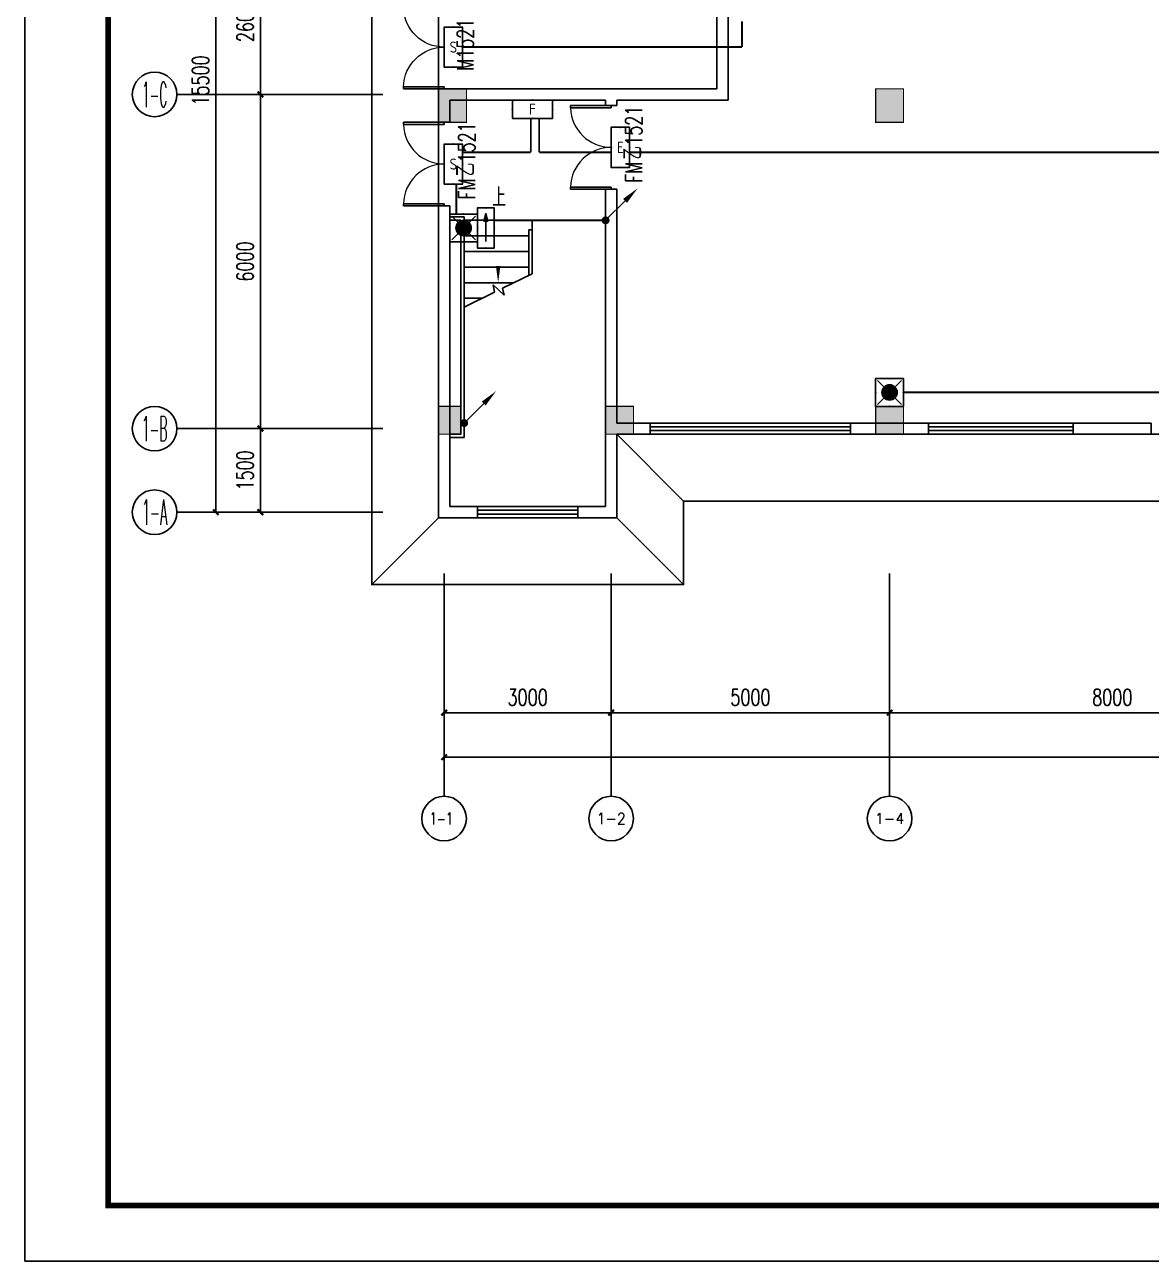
# Model space of a CAD drawing. Extents: x -6243262 to 3079315, y -2914302 to 172723.
# Drawn here: x -5847414 to -5827181, y -746029 to -723829 of the extents above; entities that cross this region are included whole.
import ezdxf
from ezdxf.enums import TextEntityAlignment as Align

# ---------------------------------------------------------------- set-up
doc = ezdxf.new("R2010")
doc.units = 0
doc.header["$LTSCALE"] = 1000
doc.linetypes.add('DASH', pattern=[0.35, 0.25, -0.1])
for name, color, linetype in [('0-柱网', 2, 'Continuous'), ('AXIS', 3, 'Continuous'), ('AXIS_TEXT', 7, 'Continuous'), ('DIM_SYMB', 3, 'Continuous'), ('DOOR_FIRE', 4, 'Continuous'), ('DOOR_FIRE_TEXT', 7, 'Continuous'), ('EQUIP-应急', 3, 'Continuous'), ('HANDRAIL', 3, 'Continuous'), ('LWIRE', 4, 'Continuous'), ('PUB_TITLE', 4, 'Continuous'), ('STAIR', 2, 'Continuous'), ('WALL', 9, 'Continuous'), ('WINDOW', 4, 'Continuous'), ('WINDOW_TEXT', 7, 'Continuous'), ('WIRE-应急', 1, 'DASH')]:
    doc.layers.add(name, color=color, linetype=linetype)
doc.styles.add('_TCH_AXIS', font='COMPLEX', dxfattribs={"bigfont": 'GBCBIG'})
doc.styles.add('_TCH_DIM', font='SIMPLEX', dxfattribs={"bigfont": 'GBCBIG'})
doc.styles.add('_TCH_DIM_T3', font='SIMPLEX', dxfattribs={"width": 0.705882, "bigfont": 'GBCBIG'})
doc.styles.add('_TCH_WINDOW', font='SIMPLEX', dxfattribs={"height": 3.5, "bigfont": 'GBCBIG'})
doc.styles.add('_TEL_ATTDEF', font='gbenor', dxfattribs={"bigfont": 'gbcbig'})
doc.styles.add('_TEL_DIM', font='SIMPLEX', dxfattribs={"width": 0.8, "height": 3.5, "bigfont": 'HZTXT'})
doc.styles.add('COMPLEX', font='COMPLEX')
doc.styles.get("Standard").update_dxf_attribs({"font": 'gbenor.shx', "bigfont": 'gbcbig.shx'})
doc.dimstyles.new('_TCH_ARCH&&100', dxfattribs={"dimtxt": 297.5, "dimasz": 100, "dimexe": 250, "dimexo": 300, "dimgap": 126.25, "dimtad": 1, "dimdec": 0, "dimzin": 0, "dimdsep": 46, "dimtxsty": '_TCH_DIM_T3', "dimblk": 'ARCHTICK', "dimcen": 0.09, "dimclrt": 7, "dimazin": 2, "dimtfac": 1, "dimtdec": 0, "dimtix": 1, "dimtmove": 2, "dimatfit": 3, "dimfxl": 0, "dimtolj": 1, "dimtzin": 0, "dimarcsym": 0})

# ---------------------------------------------------------------- blocks, each defined once
blk = doc.blocks.new('1#柱网')
at = {"layer": '0-柱网'}
for points in [[(494005, 85967), (494005, 85367), (494505, 85367), (494505, 85967)], [(501855, 85967), (501855, 85367), (502355, 85367), (502355, 85967)], [(494005, 80267), (494005, 79767), (494405, 79767), (494405, 80267)], [(497005, 80267), (497005, 79767), (497505, 79767), (497505, 80267)], [(501855, 80267), (501855, 79767), (502355, 79767), (502355, 80267)]]:
    blk.add_hatch(color=0, dxfattribs=at).paths.add_polyline_path(points)
at = {"layer": '0-柱网', "color": 0, "const_width": 20}
for points in [[(494005, 85967), (494005, 85367), (494505, 85367), (494505, 85967), (494005, 85967)], [(501855, 85967), (501855, 85367), (502355, 85367), (502355, 85967), (501855, 85967)], [(494005, 80267), (494005, 79767), (494405, 79767), (494405, 80267), (494005, 80267)], [(497005, 80267), (497005, 79767), (497505, 79767), (497505, 80267), (497005, 80267)], [(501855, 80267), (501855, 79767), (502355, 79767), (502355, 80267), (501855, 80267)]]:
    blk.add_lwpolyline(points, dxfattribs=at)
blk = doc.blocks.new('_AXISO')
at = {"color": 0}
blk.add_circle((0, 0), 0.5, dxfattribs=at)
at = {"layer": 'AXIS_TEXT', "color": 0, "style": 'COMPLEX', "width": 1.041667}
blk.add_attdef('A', text='', height=0.56, dxfattribs=at).set_placement((-0.25, -0.28), (0.25, -0.28), align=Align.FIT)
blk = doc.blocks.new('$WINLIB2D$00000001')
at = {"color": 0}
for points in [[(-0.5, 0.5), (-0.5, -0.5)], [(-0.5, 0.5), (0.5, 0.5)], [(0.5, -0.5), (0.5, 0.5)], [(0.5, 0.1667), (-0.5, 0.1667)], [(0.5, -0.1667), (-0.5, -0.1667)], [(-0.5, -0.5), (0.5, -0.5)]]:
    blk.add_lwpolyline(points, dxfattribs=at)
blk = doc.blocks.new('$DorLib2D$00000002')
at = {"color": 0}
for p, q in [((-0.5, 0), (-0.5, 0.4875)), ((-0.475, 0.4875), (-0.5, 0.4875)), ((-0.475, 0), (-0.475, 0.4875)), ((0.475, 0), (0.475, 0.4875)), ((0.475, 0.4875), (0.5, 0.4875)), ((0.5, 0), (0.5, 0.4875)), ((-0.5, 0), (-0.475, 0)), ((0.5, 0), (0.475, 0))]:
    blk.add_line(p, q, dxfattribs=at)
at = {"color": 0, "lineweight": 13}
for centre, start, end in [((-0.4875, 0), 0, 88.53072), ((0.4875, 0), 91.46928, 180)]:
    blk.add_arc(centre, 0.4875, start, end, dxfattribs=at)
blk = doc.blocks.new('_ArchTick')
at = {"color": 0, "linetype": 'ByBlock', "const_width": 0.4}
blk.add_lwpolyline([(-0.5, -0.5), (0.5, 0.5)], dxfattribs=at)
blk = doc.blocks.new('*D396')
at = {"layer": 'AXIS', "color": 0, "lineweight": -2, "transparency": 16777216}
for p, q in [((1295009, -1145913), (1295009, -1149163)), ((1335009, -1145913), (1335009, -1149163)), ((1295009, -1148913), (1335009, -1148913))]:
    blk.add_line(p, q, dxfattribs=at)
at = {"layer": 'Defpoints', "color": 0, "transparency": 16777216}
for p in [(1295009, -1145613), (1335009, -1145613), (1335009, -1148913)]:
    blk.add_point(p, dxfattribs=at)
at = {"layer": 'AXIS', "color": 0, "lineweight": -2, "transparency": 16777216, "xscale": 100, "yscale": 100, "zscale": 100, "rotation": 180}
blk.add_blockref('_ArchTick', (1295009, -1148913), dxfattribs=at)
at = {"layer": 'AXIS', "color": 0, "lineweight": -2, "transparency": 16777216, "xscale": 100, "yscale": 100, "zscale": 100}
blk.add_blockref('_ArchTick', (1335009, -1148913), dxfattribs=at)
at = {"layer": 'AXIS', "color": 7, "transparency": 16777216, "insert": (1315009, -1148638), "char_height": 297.5, "attachment_point": 5, "style": '_TCH_DIM_T3'}
blk.add_mtext('\\A1;40000', dxfattribs=at)
blk = doc.blocks.new('*D402')
at = {"layer": 'AXIS', "color": 0, "lineweight": -2, "transparency": 16777216}
for p, q in [((1303009, -1145913), (1303009, -1148363)), ((1311009, -1145913), (1311009, -1148363)), ((1303009, -1148113), (1311009, -1148113))]:
    blk.add_line(p, q, dxfattribs=at)
at = {"layer": 'Defpoints', "color": 0, "transparency": 16777216}
for p in [(1303009, -1145613), (1311009, -1145613), (1311009, -1148113)]:
    blk.add_point(p, dxfattribs=at)
at = {"layer": 'AXIS', "color": 0, "lineweight": -2, "transparency": 16777216, "xscale": 100, "yscale": 100, "zscale": 100, "rotation": 180}
blk.add_blockref('_ArchTick', (1303009, -1148113), dxfattribs=at)
at = {"layer": 'AXIS', "color": 0, "lineweight": -2, "transparency": 16777216, "xscale": 100, "yscale": 100, "zscale": 100}
blk.add_blockref('_ArchTick', (1311009, -1148113), dxfattribs=at)
at = {"layer": 'AXIS', "color": 7, "transparency": 16777216, "insert": (1307009, -1147838), "char_height": 297.5, "attachment_point": 5, "style": '_TCH_DIM_T3'}
blk.add_mtext('\\A1;8000', dxfattribs=at)
blk = doc.blocks.new('*D403')
at = {"layer": 'AXIS', "color": 0, "lineweight": -2, "transparency": 16777216}
for p, q in [((1298009, -1145913), (1298009, -1148363)), ((1303009, -1145913), (1303009, -1148363)), ((1298009, -1148113), (1303009, -1148113))]:
    blk.add_line(p, q, dxfattribs=at)
at = {"layer": 'Defpoints', "color": 0, "transparency": 16777216}
for p in [(1298009, -1145613), (1303009, -1145613), (1303009, -1148113)]:
    blk.add_point(p, dxfattribs=at)
at = {"layer": 'AXIS', "color": 0, "lineweight": -2, "transparency": 16777216, "xscale": 100, "yscale": 100, "zscale": 100, "rotation": 180}
blk.add_blockref('_ArchTick', (1298009, -1148113), dxfattribs=at)
at = {"layer": 'AXIS', "color": 0, "lineweight": -2, "transparency": 16777216, "xscale": 100, "yscale": 100, "zscale": 100}
blk.add_blockref('_ArchTick', (1303009, -1148113), dxfattribs=at)
at = {"layer": 'AXIS', "color": 7, "transparency": 16777216, "insert": (1300509, -1147838), "char_height": 297.5, "attachment_point": 5, "style": '_TCH_DIM_T3'}
blk.add_mtext('\\A1;5000', dxfattribs=at)
blk = doc.blocks.new('*D404')
at = {"layer": 'AXIS', "color": 0, "lineweight": -2, "transparency": 16777216}
for p, q in [((1295009, -1145913), (1295009, -1148363)), ((1298009, -1145913), (1298009, -1148363)), ((1295009, -1148113), (1298009, -1148113))]:
    blk.add_line(p, q, dxfattribs=at)
at = {"layer": 'Defpoints', "color": 0, "transparency": 16777216}
for p in [(1295009, -1145613), (1298009, -1145613), (1298009, -1148113)]:
    blk.add_point(p, dxfattribs=at)
at = {"layer": 'AXIS', "color": 0, "lineweight": -2, "transparency": 16777216, "xscale": 100, "yscale": 100, "zscale": 100, "rotation": 180}
blk.add_blockref('_ArchTick', (1295009, -1148113), dxfattribs=at)
at = {"layer": 'AXIS', "color": 0, "lineweight": -2, "transparency": 16777216, "xscale": 100, "yscale": 100, "zscale": 100}
blk.add_blockref('_ArchTick', (1298009, -1148113), dxfattribs=at)
at = {"layer": 'AXIS', "color": 7, "transparency": 16777216, "insert": (1296509, -1147838), "char_height": 297.5, "attachment_point": 5, "style": '_TCH_DIM_T3'}
blk.add_mtext('\\A1;3000', dxfattribs=at)
blk = doc.blocks.new('*D417')
at = {"layer": 'AXIS', "color": 0, "lineweight": -2, "transparency": 16777216}
for p, q in [((1293609, -1129013), (1290659, -1129013)), ((1290909, -1144513), (1290909, -1129013)), ((1293609, -1144513), (1290659, -1144513))]:
    blk.add_line(p, q, dxfattribs=at)
at = {"layer": 'Defpoints', "color": 0, "transparency": 16777216}
for p in [(1290909, -1129013), (1293909, -1129013), (1293909, -1144513)]:
    blk.add_point(p, dxfattribs=at)
at = {"layer": 'AXIS', "color": 0, "lineweight": -2, "transparency": 16777216, "xscale": 100, "yscale": 100, "zscale": 100}
for p, rotation in [((1290909, -1129013), 90), ((1290909, -1144513), 270)]:
    blk.add_blockref('_ArchTick', p, dxfattribs=dict(at, rotation=rotation))
at = {"layer": 'AXIS', "color": 7, "transparency": 16777216, "insert": (1290634, -1136763), "char_height": 297.5, "attachment_point": 5, "rotation": 90, "style": '_TCH_DIM_T3'}
blk.add_mtext('\\A1;15500', dxfattribs=at)
blk = doc.blocks.new('*D418')
at = {"layer": 'AXIS', "color": 0, "lineweight": -2, "transparency": 16777216}
for p, q in [((1293609, -1143013), (1291459, -1143013)), ((1291709, -1144513), (1291709, -1143013)), ((1293609, -1144513), (1291459, -1144513))]:
    blk.add_line(p, q, dxfattribs=at)
at = {"layer": 'Defpoints', "color": 0, "transparency": 16777216}
for p in [(1291709, -1143013), (1293909, -1143013), (1293909, -1144513)]:
    blk.add_point(p, dxfattribs=at)
at = {"layer": 'AXIS', "color": 0, "lineweight": -2, "transparency": 16777216, "xscale": 100, "yscale": 100, "zscale": 100}
for p, rotation in [((1291709, -1143013), 90), ((1291709, -1144513), 270)]:
    blk.add_blockref('_ArchTick', p, dxfattribs=dict(at, rotation=rotation))
at = {"layer": 'AXIS', "color": 7, "transparency": 16777216, "insert": (1291434, -1143763), "char_height": 297.5, "attachment_point": 5, "rotation": 90, "style": '_TCH_DIM_T3'}
blk.add_mtext('\\A1;1500', dxfattribs=at)
blk = doc.blocks.new('*D419')
at = {"layer": 'AXIS', "color": 0, "lineweight": -2, "transparency": 16777216}
for p, q in [((1293609, -1137013), (1291459, -1137013)), ((1291709, -1143013), (1291709, -1137013)), ((1293609, -1143013), (1291459, -1143013))]:
    blk.add_line(p, q, dxfattribs=at)
at = {"layer": 'Defpoints', "color": 0, "transparency": 16777216}
for p in [(1291709, -1137013), (1293909, -1137013), (1293909, -1143013)]:
    blk.add_point(p, dxfattribs=at)
at = {"layer": 'AXIS', "color": 0, "lineweight": -2, "transparency": 16777216, "xscale": 100, "yscale": 100, "zscale": 100}
for p, rotation in [((1291709, -1137013), 90), ((1291709, -1143013), 270)]:
    blk.add_blockref('_ArchTick', p, dxfattribs=dict(at, rotation=rotation))
at = {"layer": 'AXIS', "color": 7, "transparency": 16777216, "insert": (1291434, -1140013), "char_height": 297.5, "attachment_point": 5, "rotation": 90, "style": '_TCH_DIM_T3'}
blk.add_mtext('\\A1;6000', dxfattribs=at)
blk = doc.blocks.new('*D420')
at = {"layer": 'AXIS', "color": 0, "lineweight": -2, "transparency": 16777216}
for p, q in [((1293609, -1134413), (1291459, -1134413)), ((1291709, -1137013), (1291709, -1134413)), ((1293609, -1137013), (1291459, -1137013))]:
    blk.add_line(p, q, dxfattribs=at)
at = {"layer": 'Defpoints', "color": 0, "transparency": 16777216}
for p in [(1291709, -1134413), (1293909, -1134413), (1293909, -1137013)]:
    blk.add_point(p, dxfattribs=at)
at = {"layer": 'AXIS', "color": 0, "lineweight": -2, "transparency": 16777216, "xscale": 100, "yscale": 100, "zscale": 100}
for p, rotation in [((1291709, -1134413), 90), ((1291709, -1137013), 270)]:
    blk.add_blockref('_ArchTick', p, dxfattribs=dict(at, rotation=rotation))
at = {"layer": 'AXIS', "color": 7, "transparency": 16777216, "insert": (1291434, -1135713), "char_height": 297.5, "attachment_point": 5, "rotation": 90, "style": '_TCH_DIM_T3'}
blk.add_mtext('\\A1;2600', dxfattribs=at)
blk = doc.blocks.new('$equip$00003165')
for p, q in [((0.72, 0.66), (-0.72, 0.66)), ((-0.72, 0.66), (-0.72, 0)), ((0.72, 0), (0.72, 0.66)), ((-0.72, 0), (0.72, 0))]:
    blk.add_line(p, q)
at = {"const_width": 0.04}
blk.add_lwpolyline([(-0.72, 0.66), (-0.72, 0), (0.72, 0), (0.72, 0.66), (-0.72, 0.66), (-0.72, 0)], dxfattribs=at)
for p in [(0, 0.66), (-0.72, 0.33), (0, 0), (0.72, 0.33)]:
    blk.add_point(p)
at = {"color": 7, "style": '_TEL_DIM'}
blk.add_attdef('$TEXT$', text='', height=0.4, dxfattribs=at).set_placement((0, 0.33), align=Align.MIDDLE_CENTER)
at = {"color": 7, "style": '_TEL_DIM', "flags": 1}
for tag in ['A', 'REMARK']:
    blk.add_attdef(tag, text='', height=0.00002, dxfattribs=at).set_placement((0, 0), align=Align.MIDDLE_CENTER)
blk = doc.blocks.new('$equip$00002534')
for p, q in [((-0.72, 0.66), (-0.72, 0)), ((0.72, 0.66), (-0.72, 0.66)), ((0.72, 0), (0.72, 0.66)), ((-0.72, 0), (0.72, 0))]:
    blk.add_line(p, q)
at = {"const_width": 0.04}
blk.add_lwpolyline([(-0.72, 0.66), (-0.72, 0), (0.72, 0), (0.72, 0.66), (-0.72, 0.66), (-0.72, 0)], dxfattribs=at)
for p in [(0, 0.66), (-0.72, 0.33), (0, 0), (0.72, 0.33)]:
    blk.add_point(p)
at = {"color": 7, "style": '_TEL_DIM'}
blk.add_attdef('$TEXT$', text='', height=0.4, dxfattribs=at).set_placement((0, 0.33), align=Align.MIDDLE_CENTER)
at = {"color": 7, "style": '_TEL_DIM', "flags": 1}
blk.add_attdef('A', text='', height=0.00002, dxfattribs=at).set_placement((0, 0), align=Align.MIDDLE_CENTER)
blk = doc.blocks.new('$equip$00002604')
blk.add_hatch(color=256).paths.add_polyline_path([(0.275, 0.5, 1), (-0.274, 0.5, 1)])
for p, q in [((-0.429, 0.929), (-0.194, 0.694)), ((0.194, 0.694), (0.429, 0.929)), ((-0.429, 0.071), (-0.194, 0.306)), ((0.194, 0.306), (0.429, 0.071))]:
    blk.add_line(p, q)
at = {"const_width": 0.04}
blk.add_lwpolyline([(-0.5, 1), (-0.5, 0), (0.5, 0), (0.5, 1), (-0.5, 1), (-0.5, 0)], dxfattribs=at)
blk.add_lwpolyline([(-0.5, 1), (-0.5, 0), (0.5, 0), (0.5, 1)], close=True)
blk.add_circle((0, 0.5), 0.275)
for p in [(0, 1), (-0.5, 0.5), (0.5, 0.5), (0, 0)]:
    blk.add_point(p)
at = {"color": 7, "style": '_TEL_DIM', "flags": 1}
blk.add_attdef('A', text='', height=0.000025, dxfattribs=at).set_placement((0, 0), align=Align.MIDDLE_CENTER)
blk = doc.blocks.new('$equip$00002541')
blk.add_hatch(color=256).paths.add_polyline_path([(-0.24, 0.372), (-0.528, 0.3), (-0.24, 0.228)])
for p, q in [((-0.72, 0.6), (-0.72, 0)), ((0.72, 0.6), (-0.72, 0.6)), ((0.72, 0), (0.72, 0.6)), ((-0.72, 0), (0.72, 0)), ((-0.24, 0.372), (-0.528, 0.3)), ((-0.528, 0.3), (-0.24, 0.228)), ((-0.24, 0.372), (-0.24, 0.228))]:
    blk.add_line(p, q)
at = {"color": 7}
blk.add_line((-0.48, 0.3), (0.48, 0.3), dxfattribs=at)
at = {"const_width": 0.04}
blk.add_lwpolyline([(-0.72, 0.6), (-0.72, 0), (0.72, 0), (0.72, 0.6), (-0.72, 0.6), (-0.72, 0)], dxfattribs=at)
for p in [(0, 0.6), (-0.72, 0.3), (0, 0), (0.72, 0.3)]:
    blk.add_point(p)
at = {"color": 7, "style": '_TEL_DIM', "flags": 1}
blk.add_attdef('A', text='', height=0.00002, dxfattribs=at).set_placement((0, 0), align=Align.MIDDLE_CENTER)
blk = doc.blocks.new('$equip$00003179')
for p, q in [((0.72, 0.66), (-0.72, 0.66)), ((-0.72, 0.66), (-0.72, 0)), ((0.72, 0), (0.72, 0.66)), ((-0.72, 0), (0.72, 0))]:
    blk.add_line(p, q)
at = {"const_width": 0.04}
blk.add_lwpolyline([(-0.72, 0.66), (-0.72, 0), (0.72, 0), (0.72, 0.66), (-0.72, 0.66), (-0.72, 0)], dxfattribs=at)
for p in [(0, 0.66), (-0.72, 0.33), (0, 0), (0.72, 0.33)]:
    blk.add_point(p)
at = {"color": 7, "style": '_TEL_DIM'}
blk.add_attdef('$TEXT$', text='', height=0.4, dxfattribs=at).set_placement((0, 0.33), align=Align.MIDDLE_CENTER)
at = {"color": 7, "style": '_TEL_DIM', "flags": 1}
for tag in ['A', 'REMARK']:
    blk.add_attdef(tag, text='', height=0.00002, dxfattribs=at).set_placement((0, 0), align=Align.MIDDLE_CENTER)
blk = doc.blocks.new('$TelecSys$00000079')
for p, q in [((0.7, 0.7), (0, 0)), ((0.104, 0.104), (0.104, 0.104)), ((-0.104, -0.104), (-0.104, -0.104))]:
    blk.add_line(p, q)
at = {"const_width": 0.142}
blk.add_lwpolyline([(-0.071, 0, 1), (0.071, 0, 1)], format="xyb", close=True, dxfattribs=at)
blk.add_solid([(0.63, 0.77), (0.77, 0.63), (1.15, 1.15)])
at = {"width": 0.8, "flags": 9}
blk.add_attdef('A', (0, 0), '', height=0.00002, dxfattribs=at)
blk = doc.blocks.new('45645')
at = {"color": 8}
for points in [[(1319258.9, -1127713.4), (1336308.9, -1127713.4), (1336308.9, -1144313.4), (1320308.9, -1144313.4), (1320308.9, -1145813.4), (1314708.9, -1145813.4), (1314708.9, -1144313.4), (1299308.9, -1144313.4), (1299308.9, -1145813.4), (1293708.9, -1145813.4), (1293708.9, -1127713.4), (1310758.9, -1127713.4)], [(1299308.9, -1144313.4), (1298108.9, -1143113.4)], [(1294908.9, -1144613.4), (1293708.9, -1145813.4)], [(1298108.9, -1144613.4), (1299308.9, -1145813.4)]]:
    blk.add_lwpolyline(points, dxfattribs=at)
blk.add_lwpolyline([(1294908.9, -1128913.4), (1335108.9, -1128913.4), (1335108.9, -1143113.4), (1319108.9, -1143113.4), (1319108.9, -1144613.4), (1315908.9, -1144613.4), (1315908.9, -1143113.4), (1298108.9, -1143113.4), (1298108.9, -1144613.4), (1294908.9, -1144613.4)], close=True, dxfattribs=at)
at = {"layer": 'AXIS', "color": 8}
for p, q in [((1293908.9, -1137013.4), (1290208.9, -1137013.4)), ((1293908.9, -1143013.4), (1290208.9, -1143013.4)), ((1293908.9, -1144513.4), (1290208.9, -1144513.4)), ((1295008.9, -1145613.4), (1295008.9, -1149613.4)), ((1298008.9, -1145613.4), (1298008.9, -1149613.4)), ((1303008.9, -1145613.4), (1303008.9, -1149613.4))]:
    blk.add_line(p, q, dxfattribs=at)
at = {"layer": 'DIM_SYMB', "color": 8}
blk.add_lwpolyline([(1295978.9, -1139133.4, 0, 0, 0), (1295978.9, -1140393.4, 0, 80, 0), (1295978.9, -1140093.4, 0, 0, 0)], format="xyseb", dxfattribs=at)
at = {"layer": 'DOOR_FIRE', "color": 8}
blk.add_line((1294908.9, -1139013.4), (1294908.9, -1137513.4), dxfattribs=at)
at = {"layer": 'HANDRAIL', "color": 8}
for p, q in [((1295368.9, -1139213.4), (1295108.9, -1139213.4)), ((1295108.9, -1139273.4), (1295108.9, -1139213.4)), ((1295308.9, -1139273.4), (1295108.9, -1139273.4)), ((1295308.9, -1143113.4), (1295308.9, -1139273.4)), ((1295368.9, -1143173.4), (1295368.9, -1139213.4)), ((1295108.9, -1143113.4), (1295308.9, -1143113.4)), ((1295108.9, -1143113.4), (1295108.9, -1143173.4)), ((1295108.9, -1143173.4), (1295368.9, -1143173.4))]:
    blk.add_line(p, q, dxfattribs=at)
at = {"layer": 'STAIR', "color": 8}
for p, q in [((1295368.9, -1139273.4), (1295368.9, -1140835.3)), ((1296588.9, -1139273.4), (1295368.9, -1139273.4)), ((1296588.9, -1139273.4), (1296588.9, -1139443.4)), ((1296528.9, -1139553.4), (1295368.9, -1139553.4)), ((1296528.9, -1139443.4), (1296528.9, -1140261.2)), ((1296588.9, -1139443.4), (1296528.9, -1139443.4)), ((1296588.9, -1139443.4), (1296588.9, -1140231.5)), ((1296588.9, -1139443.4), (1296588.9, -1140231.5)), ((1296528.9, -1139833.4), (1295368.9, -1139833.4)), ((1296528.9, -1140113.4), (1295368.9, -1140113.4)), ((1296261.8, -1140393.4), (1295368.9, -1140393.4)), ((1295916.3, -1140564.4), (1295889.8, -1140432)), ((1295889.8, -1140432), (1296084.3, -1140617.7)), ((1296059.5, -1140493.5), (1296588.9, -1140231.5)), ((1295368.9, -1140835.3), (1295916.3, -1140564.4)), ((1296084.3, -1140617.7), (1296059.5, -1140493.5)), ((1295696, -1140673.4), (1295368.9, -1140673.4))]:
    blk.add_line(p, q, dxfattribs=at)
at = {"layer": 'WALL', "color": 8}
for p, q in [((1300108.9, -1137113.4), (1300108.9, -1131713.4)), ((1299908.9, -1136913.4), (1299908.9, -1131813.4)), ((1295108.9, -1136913.4), (1294908.9, -1136913.4)), ((1294908.9, -1136913.4), (1294908.9, -1137013.4)), ((1294908.9, -1137013.4), (1294908.9, -1137513.4)), ((1298008.9, -1136913.4), (1295108.9, -1136913.4)), ((1295108.9, -1137513.4), (1295108.9, -1137113.4)), ((1297908.9, -1137113.4), (1295108.9, -1137113.4)), ((1297908.9, -1137113.4), (1297908.9, -1137213.4)), ((1299908.9, -1136913.4), (1298008.9, -1136913.4)), ((1298108.9, -1137213.4), (1298108.9, -1137113.4)), ((1300108.9, -1137113.4), (1298108.9, -1137113.4)), ((1297908.9, -1137213.4), (1298108.9, -1137213.4)), ((1294908.9, -1137513.4), (1295108.9, -1137513.4)), ((1298108.9, -1138713.4), (1297908.9, -1138713.4)), ((1297908.9, -1138713.4), (1297908.9, -1143013.4)), ((1298108.9, -1142913.4), (1298108.9, -1138713.4)), ((1295108.9, -1139013.4), (1294908.9, -1139013.4)), ((1294908.9, -1139013.4), (1294908.9, -1144613.4)), ((1295108.9, -1144413.4), (1295108.9, -1139013.4)), ((1297908.9, -1144413.4), (1297908.9, -1143013.4)), ((1298708.9, -1142913.4), (1298108.9, -1142913.4)), ((1298708.9, -1143113.4), (1298708.9, -1142913.4)), ((1303708.9, -1142913.4), (1302308.9, -1142913.4)), ((1302308.9, -1142913.4), (1302308.9, -1143113.4)), ((1303708.9, -1143113.4), (1303708.9, -1142913.4)), ((1307708.9, -1142913.4), (1306308.9, -1142913.4)), ((1306308.9, -1142913.4), (1306308.9, -1143113.4)), ((1307708.9, -1143113.4), (1307708.9, -1142913.4)), ((1298108.9, -1143113.4), (1298708.9, -1143113.4)), ((1298108.9, -1144613.4), (1298108.9, -1143113.4)), ((1302308.9, -1143113.4), (1303708.9, -1143113.4)), ((1306308.9, -1143113.4), (1307708.9, -1143113.4)), ((1295608.9, -1144413.4), (1295108.9, -1144413.4)), ((1295608.9, -1144613.4), (1295608.9, -1144413.4)), ((1297908.9, -1144413.4), (1297408.9, -1144413.4)), ((1297408.9, -1144413.4), (1297408.9, -1144613.4)), ((1294908.9, -1144613.4), (1295608.9, -1144613.4)), ((1297408.9, -1144613.4), (1298108.9, -1144613.4))]:
    blk.add_line(p, q, dxfattribs=at)
at = {"layer": 'WINDOW', "color": 8}
blk.add_line((1294908.9, -1136913.4), (1294908.9, -1135413.4), dxfattribs=at)
at = {"layer": '0-柱网', "color": 8}
blk.add_blockref('1#柱网', (800903.9, -1222880.6), dxfattribs=at)
at = {"layer": 'AXIS', "color": 8}
ref = blk.add_blockref('_AXISO', (1289808.9, -1137013.4), dxfattribs=dict(at, xscale=800, yscale=800, zscale=800))
ref.add_attrib('A', '1-C', dxfattribs={"layer": 'AXIS_TEXT', "color": 8, "height": 452.55, "style": '_TCH_AXIS', "width": 0.375}).set_placement((1289582.7, -1137239.7), (1290035.2, -1137239.7), align=Align.FIT)
ref = blk.add_blockref('_AXISO', (1289808.9, -1143013.4), dxfattribs=dict(at, xscale=800, yscale=800, zscale=800))
ref.add_attrib('A', '1-B', dxfattribs={"layer": 'AXIS_TEXT', "color": 8, "height": 452.55, "style": '_TCH_AXIS', "width": 0.362069}).set_placement((1289582.7, -1143239.7), (1290035.2, -1143239.7), align=Align.FIT)
ref = blk.add_blockref('_AXISO', (1289808.9, -1144513.4), dxfattribs=dict(at, xscale=800, yscale=800, zscale=800))
ref.add_attrib('A', '1-A', dxfattribs={"layer": 'AXIS_TEXT', "color": 8, "height": 452.55, "style": '_TCH_AXIS', "width": 0.355932}).set_placement((1289582.7, -1144739.7), (1290035.2, -1144739.7), align=Align.FIT)
ref = blk.add_blockref('_AXISO', (1295008.9, -1150013.4), dxfattribs=dict(at, xscale=800, yscale=800, zscale=800))
ref.add_attrib('A', '1-1 ', dxfattribs={"layer": 'AXIS_TEXT', "height": 216.85, "style": '_TCH_AXIS', "width": 0.649351}).set_placement((1294750.8, -1150121.8), (1295267.1, -1150121.8), align=Align.FIT)
ref = blk.add_blockref('_AXISO', (1298008.9, -1150013.4), dxfattribs=dict(at, xscale=800, yscale=800, zscale=800))
ref.add_attrib('A', '1-2', dxfattribs={"layer": 'AXIS_TEXT', "height": 199.75, "style": '_TCH_AXIS'}).set_placement((1297747.4, -1150113.3), (1298270.5, -1150113.3), align=Align.FIT)
ref = blk.add_blockref('_AXISO', (1303008.9, -1150013.4), dxfattribs=dict(at, xscale=800, yscale=800, zscale=800))
ref.add_attrib('A', '1-4', dxfattribs={"layer": 'AXIS_TEXT', "height": 193.6, "style": '_TCH_AXIS'}).set_placement((1302746.2, -1150110.2), (1303271.7, -1150110.2), align=Align.FIT)
at = {"layer": 'DOOR_FIRE', "color": 8, "xscale": 1500, "yscale": 1500, "zscale": 200, "rotation": 90}
for p in [(1298008.9, -1137963.4), (1295008.9, -1138263.4)]:
    blk.add_blockref('$DorLib2D$00000002', p, dxfattribs=at)
at = {"layer": 'WINDOW', "color": 8}
ref = blk.add_blockref('$DorLib2D$00000002', (1295008.9, -1136163.4), dxfattribs=dict(at, xscale=-1500, yscale=1500, zscale=-1500, rotation=90))
ref.add_attrib('A', 'M1521', (1295537.6, -1136588.4), dxfattribs={"layer": 'WINDOW_TEXT', "color": 8, "height": 297.5, "rotation": 90, "style": '_TCH_WINDOW', "width": 0.705882})
at = {"layer": 'WINDOW', "color": 8, "rotation": 180}
for p, xscale, yscale, zscale in [((1300508.9, -1143013.4), -3600, -200, -3600), ((1305008.9, -1143013.4), -2600, -200, -2600), ((1296508.9, -1144513.4), -1800, 200, -1800)]:
    blk.add_blockref('$WINLIB2D$00000001', p, dxfattribs=dict(at, xscale=xscale, yscale=yscale, zscale=zscale))
at = {"layer": 'DIM_SYMB', "color": 7, "style": '_TCH_DIM'}
blk.add_text('上', height=337.6, dxfattribs=at).set_placement((1295874.7, -1139028.4))
at = {"layer": 'DOOR_FIRE_TEXT', "color": 8, "style": '_TCH_WINDOW', "width": 0.705882}
for s, p in [('1521', (1298563.8, -1137935.5)), ('1521', (1295563.8, -1138235.5)), ('FM', (1298563.8, -1138601.3)), ('FM', (1295563.8, -1138901.3))]:
    blk.add_text(s, height=297.5, rotation=90, dxfattribs=at).set_placement(p)
at = {"layer": 'DOOR_FIRE_TEXT', "color": 8, "style": '_TCH_WINDOW'}
for p in [(1298563.8, -1138181.3), (1295563.8, -1138481.3)]:
    blk.add_text('乙', height=337.6, rotation=90, dxfattribs=at).set_placement(p)
at = {"layer": 'AXIS', "color": 8}
for p1, p2, distance, picture, middle in [((1293908.9, -1144513.4), (1293908.9, -1129013.4), 3000, '*D417', (1290633.9, -1136763.4)), ((1293908.9, -1137013.4), (1293908.9, -1134413.4), 2200, '*D420', (1291433.9, -1135713.4)), ((1293908.9, -1143013.4), (1293908.9, -1137013.4), 2200, '*D419', (1291433.9, -1140013.4)), ((1293908.9, -1144513.4), (1293908.9, -1143013.4), 2200, '*D418', (1291433.9, -1143763.4)), ((1295008.9, -1145613.4), (1335008.9, -1145613.4), -3300, '*D396', (1315008.9, -1148638.4)), ((1295008.9, -1145613.4), (1298008.9, -1145613.4), -2500, '*D404', (1296508.9, -1147838.4)), ((1298008.9, -1145613.4), (1303008.9, -1145613.4), -2500, '*D403', (1300508.9, -1147838.4)), ((1303008.9, -1145613.4), (1311008.9, -1145613.4), -2500, '*D402', (1307008.9, -1147838.4))]:
    dim = blk.add_aligned_dim(p1=p1, p2=p2, distance=distance, dimstyle='_TCH_ARCH&&100', dxfattribs=at)
    dim.commit()
    dim.dimension.update_dxf_attribs({"geometry": picture, "text_midpoint": middle})

msp = doc.modelspace()

# ---------------------------------------------------------------- linework, layer by layer
at = {"layer": 'PUB_TITLE'}
msp.add_lwpolyline([(-5847413.8, -746029.4), (-5788013.8, -746029.4), (-5788013.8, -704029.4), (-5847413.8, -704029.4)], close=True, dxfattribs=at)
at = {"layer": 'PUB_TITLE', "const_width": 100}
msp.add_lwpolyline([(-5845913.8, -745029.4), (-5789013.8, -745029.4), (-5789013.8, -705029.4), (-5845913.8, -705029.4)], close=True, dxfattribs=at)
at = {"layer": 'WIRE-应急', "linetype": 'DASH', "const_width": 35}
for points in [[(-5834532.3, -724230.5), (-5834532.3, -723766.9)], [(-5839551.3, -724230.5), (-5834532.3, -724230.5)], [(-5838324.6, -726117.9), (-5838324.6, -725510.5)], [(-5838174.4, -726121.8), (-5838174.4, -725510.5)], [(-5839551.3, -726117.9), (-5838324.6, -726117.9)], [(-5838174.4, -726121.8), (-5836881.3, -726121.8)], [(-5836551.3, -726121.8), (-5824460.8, -726121.8)], [(-5839662.4, -727228.1), (-5839662.4, -726690.5)], [(-5838981.3, -727340.5), (-5836981.3, -727340.5)], [(-5839521.3, -730980.5), (-5839521.3, -727728.1)], [(-5831631.3, -730430.5), (-5824247, -730430.5)]]:
    msp.add_lwpolyline(points, dxfattribs=at)

# ---------------------------------------------------------------- block references
msp.add_blockref('45645', (-7134890.2, 411932.9))
at = {"layer": 'EQUIP-应急'}
ref = msp.add_blockref('$equip$00003165', (-5839881.3, -724230.5), dxfattribs=dict(at, xscale=500, yscale=500, zscale=500, rotation=270))
ref.add_attrib('$TEXT$', 'S', dxfattribs={"layer": '0', "color": 7, "height": 200, "style": '_TEL_ATTDEF'}).set_placement((-5839716.3, -724230.5), align=Align.MIDDLE_CENTER)
ref = msp.add_blockref('$equip$00003179', (-5838295, -725180.5), dxfattribs=dict(at, xscale=500, yscale=500, zscale=500, rotation=180))
ref.add_attrib('$TEXT$', 'F', dxfattribs={"layer": '0', "color": 7, "height": 200, "style": '_TEL_ATTDEF'}).set_placement((-5838295, -725345.5), align=Align.MIDDLE_CENTER)
ref = msp.add_blockref('$equip$00002534', (-5836881.3, -726030.5), dxfattribs=dict(at, xscale=500, yscale=500, zscale=500, rotation=269.9999999999999))
ref.add_attrib('$TEXT$', 'E', dxfattribs={"layer": '0', "color": 7, "height": 200, "style": '_TEL_ATTDEF'}).set_placement((-5836716.3, -726030.5), align=Align.MIDDLE_CENTER)
ref = msp.add_blockref('$equip$00003165', (-5839881.3, -726330.5), dxfattribs=dict(at, xscale=500, yscale=500, zscale=500, rotation=269.9999999999999))
ref.add_attrib('$TEXT$', 'S', dxfattribs={"layer": '0', "color": 7, "height": 200, "style": '_TEL_ATTDEF'}).set_placement((-5839716.3, -726330.5), align=Align.MIDDLE_CENTER)
at = {"layer": 'EQUIP-应急', "xscale": 500, "yscale": 500, "zscale": 500, "rotation": 270}
for name, p in [('$equip$00002604', (-5839781.3, -727478.1)), ('$equip$00002541', (-5839281.3, -727478.1))]:
    msp.add_blockref(name, p, dxfattribs=at)
at = {"layer": 'EQUIP-应急', "xscale": 500, "yscale": 500, "zscale": 500}
msp.add_blockref('$equip$00002604', (-5831881.3, -730680.5), dxfattribs=at)
at = {"layer": 'LWIRE', "xscale": 500, "yscale": 500, "zscale": 500}
for p in [(-5836981.3, -727340.5), (-5839521.3, -730980.5)]:
    msp.add_blockref('$TelecSys$00000079', p, dxfattribs=at)

doc.saveas('drawing.dxf')
